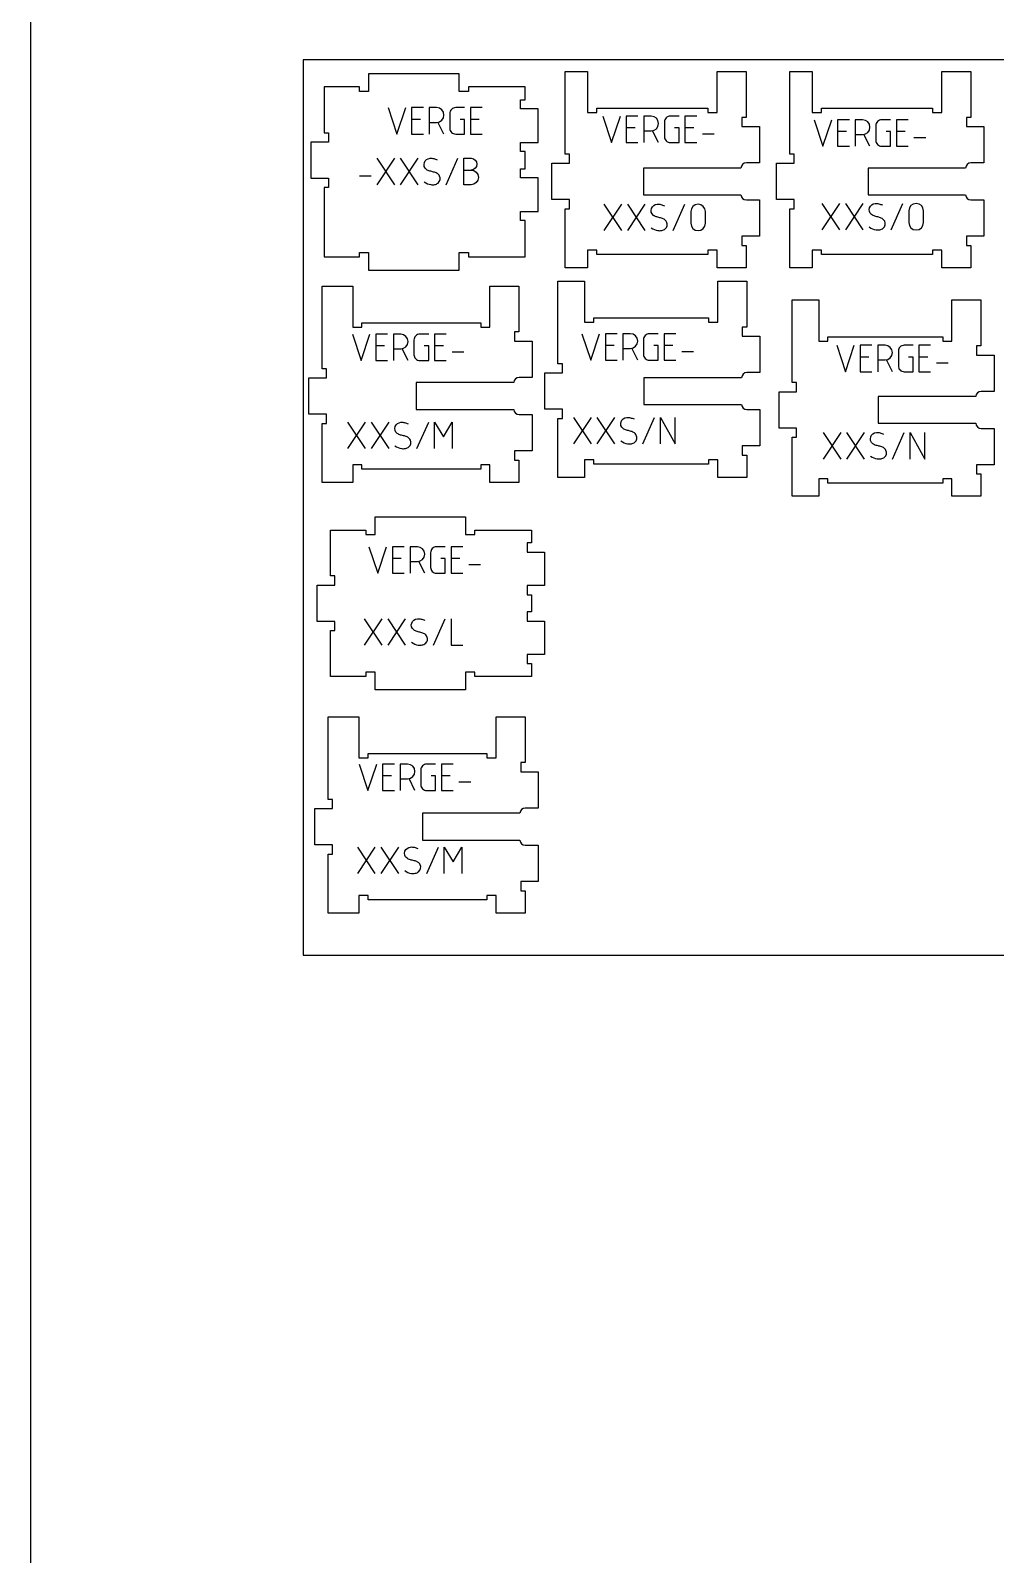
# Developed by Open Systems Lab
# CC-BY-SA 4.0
# Model space of a CAD drawing. Extents: x 0 to 4485, y 0 to 14364.
# Drawn here: x 0 to 1315, y 7182 to 9259 of the extents above; entities that cross this region are included whole.
import ezdxf

# ---------------------------------------------------------------- set-up
doc = ezdxf.new("R2010")
doc.units = 0
for name, color, linetype in [('0_SHEET_SPRUCEPLY_2440X122', 1, 'CONTINUOUS'), ('1_ANYTOOL_1MMDEEP_LABELS_S', 2, 'CONTINUOUS'), ('4_ANYTOOL_CUTTHROUGH_OUTSI', 5, 'CONTINUOUS'), ('DONOTCUT', 7, 'CONTINUOUS')]:
    doc.layers.add(name, color=color, linetype=linetype)

msp = doc.modelspace()

# ---------------------------------------------------------------- linework, layer by layer
at = {"layer": '0_SHEET_SPRUCEPLY_2440X122'}
msp.add_lwpolyline([(371.7, 9218.9), (371.7, 7998.9), (2811.7, 7998.9), (2811.7, 9218.9)], close=True, dxfattribs=at)
at = {"layer": '1_ANYTOOL_1MMDEEP_LABELS_S', "color": 2}
for points in [[(487.4, 9153.8), (499.4, 9117.8), (511.4, 9153.8)], [(535.4, 9153.8), (519.4, 9153.8), (519.4, 9117.8), (535.4, 9117.8)], [(615.4, 9153.8), (599.4, 9153.8), (599.4, 9117.8), (615.4, 9117.8)], [(779.8, 9142.2), (791.8, 9106.2), (803.8, 9142.2)], [(827.8, 9142.2), (811.8, 9142.2), (811.8, 9106.2), (827.8, 9106.2)], [(907.8, 9142.2), (891.8, 9142.2), (891.8, 9106.2), (907.8, 9106.2)], [(531.4, 9137.8), (519.4, 9137.8)], [(563.4, 9117.8), (555.3, 9134)], [(611.4, 9137.8), (599.4, 9137.8)], [(823.8, 9126.2), (811.8, 9126.2)], [(855.8, 9106.2), (847.8, 9122.4)], [(903.8, 9126.2), (891.8, 9126.2)], [(915.8, 9118.2), (931.8, 9118.2)], [(1067.9, 9137.2), (1079.9, 9101.2), (1091.9, 9137.2)], [(1115.9, 9137.2), (1099.9, 9137.2), (1099.9, 9101.2), (1115.9, 9101.2)], [(1111.9, 9121.2), (1099.9, 9121.2)], [(1195.9, 9137.2), (1179.9, 9137.2), (1179.9, 9101.2), (1195.9, 9101.2)], [(1191.9, 9121.2), (1179.9, 9121.2)], [(1143.9, 9101.2), (1135.8, 9117.4)], [(1203.9, 9113.2), (1219.9, 9113.2)], [(472.4, 9048.8), (496.4, 9084.8)], [(496.4, 9048.8), (472.4, 9084.8)], [(504.4, 9048.8), (528.4, 9084.8)], [(528.4, 9048.8), (504.4, 9084.8)], [(566.4, 9048.8), (582.4, 9084.8)], [(448.4, 9060.8), (464.4, 9060.8)], [(805.8, 8986.2), (781.8, 9022.2)], [(781.8, 8986.2), (805.8, 9022.2)], [(837.8, 8986.2), (813.8, 9022.2)], [(813.8, 8986.2), (837.8, 9022.2)], [(875.8, 8986.2), (891.8, 9022.2)], [(1102.9, 8987.2), (1078.9, 9023.2)], [(1078.9, 8987.2), (1102.9, 9023.2)], [(1134.9, 8987.2), (1110.9, 9023.2)], [(1110.9, 8987.2), (1134.9, 9023.2)], [(1172.9, 8987.2), (1188.9, 9023.2)], [(438.6, 8845.1), (450.6, 8809.1), (462.6, 8845.1)], [(486.6, 8845.1), (470.6, 8845.1), (470.6, 8809.1), (486.6, 8809.1)], [(482.6, 8829.1), (470.6, 8829.1)], [(566.6, 8845.1), (550.6, 8845.1), (550.6, 8809.1), (566.6, 8809.1)], [(562.6, 8829.1), (550.6, 8829.1)], [(751.4, 8845.7), (763.4, 8809.7), (775.4, 8845.7)], [(799.4, 8845.7), (783.4, 8845.7), (783.4, 8809.7), (799.4, 8809.7)], [(795.4, 8829.7), (783.4, 8829.7)], [(879.4, 8845.7), (863.4, 8845.7), (863.4, 8809.7), (879.4, 8809.7)], [(875.4, 8829.7), (863.4, 8829.7)], [(1098.6, 8830), (1110.6, 8794), (1122.6, 8830)], [(1146.6, 8830), (1130.6, 8830), (1130.6, 8794), (1146.6, 8794)], [(1226.6, 8830), (1210.6, 8830), (1210.6, 8794), (1226.6, 8794)], [(514.6, 8809.1), (506.5, 8825.3)], [(574.6, 8821.1), (590.6, 8821.1)], [(827.4, 8809.7), (819.3, 8825.9)], [(887.4, 8821.7), (903.4, 8821.7)], [(1142.6, 8814), (1130.6, 8814)], [(1174.6, 8794), (1166.5, 8810.2)], [(1222.6, 8814), (1210.6, 8814)], [(1234.6, 8806), (1250.6, 8806)], [(456.6, 8689.1), (432.6, 8725.1)], [(432.6, 8689.1), (456.6, 8725.1)], [(488.6, 8689.1), (464.6, 8725.1)], [(464.6, 8689.1), (488.6, 8725.1)], [(526.6, 8689.1), (542.6, 8725.1)], [(550.6, 8689.1), (550.6, 8725.1), (562.6, 8705.1), (574.6, 8725.1), (574.6, 8689.1)], [(764.4, 8695.7), (740.4, 8731.7)], [(740.4, 8695.7), (764.4, 8731.7)], [(796.4, 8695.7), (772.4, 8731.7)], [(772.4, 8695.7), (796.4, 8731.7)], [(834.4, 8695.7), (850.4, 8731.7)], [(858.4, 8695.7), (858.4, 8731.7), (878.4, 8695.7), (878.4, 8731.7)], [(1104.6, 8675), (1080.6, 8711)], [(1080.6, 8675), (1104.6, 8711)], [(1136.6, 8675), (1112.6, 8711)], [(1112.6, 8675), (1136.6, 8711)], [(1174.6, 8675), (1190.6, 8711)], [(1198.6, 8675), (1198.6, 8711), (1218.6, 8675), (1218.6, 8711)], [(461.2, 8555.3), (473.2, 8519.3), (485.2, 8555.3)], [(509.2, 8555.3), (493.2, 8555.3), (493.2, 8519.3), (509.2, 8519.3)], [(505.2, 8539.3), (493.2, 8539.3)], [(589.2, 8555.3), (573.2, 8555.3), (573.2, 8519.3), (589.2, 8519.3)], [(585.2, 8539.3), (573.2, 8539.3)], [(537.2, 8519.3), (529.1, 8535.5)], [(597.2, 8531.3), (613.2, 8531.3)], [(479.2, 8421.3), (455.2, 8457.3)], [(455.2, 8421.3), (479.2, 8457.3)], [(511.2, 8421.3), (487.2, 8457.3)], [(487.2, 8421.3), (511.2, 8457.3)], [(549.2, 8421.3), (565.2, 8457.3)], [(573.2, 8457.3), (573.2, 8421.3), (589.2, 8421.3)], [(447.9, 8259.2), (459.9, 8223.2), (471.9, 8259.2)], [(495.9, 8259.2), (479.9, 8259.2), (479.9, 8223.2), (495.9, 8223.2)], [(575.9, 8259.2), (559.9, 8259.2), (559.9, 8223.2), (575.9, 8223.2)], [(491.9, 8243.2), (479.9, 8243.2)], [(523.9, 8223.2), (515.8, 8239.4)], [(571.9, 8243.2), (559.9, 8243.2)], [(583.9, 8235.2), (599.9, 8235.2)], [(469.9, 8110.2), (445.9, 8146.2)], [(445.9, 8110.2), (469.9, 8146.2)], [(501.9, 8110.2), (477.9, 8146.2)], [(477.9, 8110.2), (501.9, 8146.2)], [(539.9, 8110.2), (555.9, 8146.2)], [(563.9, 8110.2), (563.9, 8146.2), (575.9, 8126.2), (587.9, 8146.2), (587.9, 8110.2)]]:
    msp.add_lwpolyline(points, dxfattribs=at)
for points in [[(543.4, 9133.8), (553.4, 9133.8, 1), (553.4, 9153.8), (543.4, 9153.8), (543.4, 9117.8)], [(591.4, 9153.8), (579.4, 9153.8, 0.414214), (571.4, 9145.8), (571.4, 9125.8, 0.414214), (579.4, 9117.8), (591.4, 9117.8), (591.4, 9137.8), (585.4, 9137.8)], [(835.8, 9122.2), (845.8, 9122.2, 1), (845.8, 9142.2), (835.8, 9142.2), (835.8, 9106.2)], [(883.8, 9142.2), (871.8, 9142.2, 0.414214), (863.8, 9134.2), (863.8, 9114.2, 0.414214), (871.8, 9106.2), (883.8, 9106.2), (883.8, 9126.2), (877.8, 9126.2)], [(1123.9, 9117.2), (1133.9, 9117.2, 1), (1133.9, 9137.2), (1123.9, 9137.2), (1123.9, 9101.2)], [(1171.9, 9137.2), (1159.9, 9137.2, 0.414214), (1151.9, 9129.2), (1151.9, 9109.2, 0.414214), (1159.9, 9101.2), (1171.9, 9101.2), (1171.9, 9121.2), (1165.9, 9121.2)], [(536.4, 9052.8, 0.136555), (545.7, 9048.9, 0.071716), (550.8, 9049, 0.133522), (555.4, 9051.1, 0.344001), (557.5, 9060.5, 0.153745), (554, 9064.3, 0.071568), (549.3, 9066.1, -0.00912), (544.2, 9067.4, -0.090615), (539.6, 9069.5, -0.340346), (536.8, 9078.9, -0.284273), (544.5, 9084.8, -0.092596), (549.5, 9084.3, -0.017533), (554.4, 9082.8)], [(590.4, 9068.8), (600.4, 9068.8, -1), (600.4, 9048.8), (590.4, 9048.8), (590.4, 9084.8), (600.4, 9084.8, -1), (600.4, 9068.8)], [(845.8, 8990.2, 0.136555), (855.1, 8986.3, 0.071716), (860.3, 8986.4, 0.133522), (864.9, 8988.6, 0.344001), (866.9, 8998, 0.153745), (863.5, 9001.7, 0.071568), (858.7, 9003.5, -0.00912), (853.6, 9004.8, -0.090615), (849, 9007, -0.340346), (846.2, 9016.4, -0.284273), (853.9, 9022.2, -0.092596), (858.9, 9021.8, -0.017533), (863.8, 9020.2)], [(1142.9, 8991.2, 0.136555), (1152.2, 8987.3, 0.071716), (1157.3, 8987.4, 0.133522), (1162, 8989.6, 0.344001), (1164, 8999, 0.153745), (1160.5, 9002.7, 0.071568), (1155.8, 9004.5, -0.00912), (1150.7, 9005.8, -0.090615), (1146.1, 9008, -0.340346), (1143.3, 9017.4, -0.284273), (1151, 9023.2, -0.092596), (1156, 9022.8, -0.017533), (1160.9, 9021.2)], [(494.6, 8825.1), (504.6, 8825.1, 1), (504.6, 8845.1), (494.6, 8845.1), (494.6, 8809.1)], [(542.6, 8845.1), (530.6, 8845.1, 0.414214), (522.6, 8837.1), (522.6, 8817.1, 0.414214), (530.6, 8809.1), (542.6, 8809.1), (542.6, 8829.1), (536.6, 8829.1)], [(807.4, 8825.7), (817.4, 8825.7, 1), (817.4, 8845.7), (807.4, 8845.7), (807.4, 8809.7)], [(855.4, 8845.7), (843.4, 8845.7, 0.414214), (835.4, 8837.7), (835.4, 8817.7, 0.414214), (843.4, 8809.7), (855.4, 8809.7), (855.4, 8829.7), (849.4, 8829.7)], [(1154.6, 8810), (1164.6, 8810, 1), (1164.6, 8830), (1154.6, 8830), (1154.6, 8794)], [(1202.6, 8830), (1190.6, 8830, 0.414214), (1182.6, 8822), (1182.6, 8802, 0.414214), (1190.6, 8794), (1202.6, 8794), (1202.6, 8814), (1196.6, 8814)], [(496.6, 8693.1, 0.136555), (505.9, 8689.2, 0.071716), (511, 8689.3, 0.133522), (515.6, 8691.4, 0.344001), (517.7, 8700.9, 0.153745), (514.2, 8704.6, 0.071568), (509.5, 8706.4, -0.00912), (504.3, 8707.7, -0.090615), (499.8, 8709.9, -0.340346), (497, 8719.2, -0.284273), (504.7, 8725.1, -0.092596), (509.7, 8724.7, -0.017533), (514.6, 8723.1)], [(804.4, 8699.7, 0.136555), (813.7, 8695.8, 0.071716), (818.8, 8695.9, 0.133522), (823.5, 8698, 0.344001), (825.5, 8707.4, 0.153745), (822, 8711.2, 0.071568), (817.3, 8713, -0.00912), (812.2, 8714.3, -0.090615), (807.6, 8716.4, -0.340346), (804.8, 8725.8, -0.284273), (812.5, 8731.7, -0.092596), (817.5, 8731.2, -0.017533), (822.4, 8729.7)], [(1144.6, 8679, 0.136555), (1153.9, 8675.2, 0.071716), (1159, 8675.3, 0.133522), (1163.7, 8677.4, 0.344001), (1165.7, 8686.8, 0.153745), (1162.2, 8690.5, 0.071568), (1157.5, 8692.4, -0.00912), (1152.4, 8693.6, -0.090615), (1147.8, 8695.8, -0.340346), (1145, 8705.2, -0.284273), (1152.7, 8711.1, -0.092596), (1157.7, 8710.6, -0.017533), (1162.6, 8709)], [(517.2, 8535.3), (527.2, 8535.3, 1), (527.2, 8555.3), (517.2, 8555.3), (517.2, 8519.3)], [(565.2, 8555.3), (553.2, 8555.3, 0.414214), (545.2, 8547.3), (545.2, 8527.3, 0.414214), (553.2, 8519.3), (565.2, 8519.3), (565.2, 8539.3), (559.2, 8539.3)], [(519.2, 8425.3, 0.136555), (528.4, 8421.5, 0.071716), (533.6, 8421.6, 0.133522), (538.2, 8423.7, 0.344001), (540.2, 8433.1, 0.153745), (536.8, 8436.8, 0.071568), (532, 8438.6, -0.00912), (526.9, 8439.9, -0.090615), (522.3, 8442.1, -0.340346), (519.5, 8451.5, -0.284273), (527.2, 8457.3, -0.092596), (532.2, 8456.9, -0.017533), (537.2, 8455.3)], [(503.9, 8239.2), (513.9, 8239.2, 1), (513.9, 8259.2), (503.9, 8259.2), (503.9, 8223.2)], [(551.9, 8259.2), (539.9, 8259.2, 0.414214), (531.9, 8251.2), (531.9, 8231.2, 0.414214), (539.9, 8223.2), (551.9, 8223.2), (551.9, 8243.2), (545.9, 8243.2)], [(509.9, 8114.2, 0.136555), (519.2, 8110.3, 0.071716), (524.3, 8110.4, 0.133522), (528.9, 8112.6, 0.344001), (531, 8122, 0.153745), (527.5, 8125.7, 0.071568), (522.8, 8127.5, -0.00912), (517.7, 8128.8, -0.090615), (513.1, 8131, -0.340346), (510.3, 8140.4, -0.284273), (518, 8146.2, -0.092596), (523, 8145.8, -0.017533), (527.9, 8144.2)]]:
    msp.add_lwpolyline(points, format="xyb", dxfattribs=at)
for points in [[(899.8, 8996.2, 1), (919.8, 8996.2), (919.8, 9012.2, 1), (899.8, 9012.2)], [(1196.9, 8997.2, 1), (1216.9, 8997.2), (1216.9, 9013.2, 1), (1196.9, 9013.2)]]:
    msp.add_lwpolyline(points, format="xyb", close=True, dxfattribs=at)
at = {"layer": '4_ANYTOOL_CUTTHROUGH_OUTSI'}
for points in [[(975.5, 9078.5, 0.404147), (968.2, 9071.5), (835.2, 9071.5), (835.2, 9071.3), (835.2, 9035.3), (835.2, 9035), (968.2, 9035), (968.2, 9035, 0.404147), (975.5, 9028), (993.2, 9028), (993.2, 8978.5), (969.2, 8978.5), (969.2, 8978.3), (969.2, 8966.3), (969.2, 8966), (969.5, 8966), (975.2, 8966), (975.2, 8935.5), (935.7, 8935.5), (935.7, 8959.3), (935.7, 8959.5), (923.2, 8959.5), (923.2, 8953.5), (771.7, 8953.5), (771.7, 8959.5), (759.2, 8959.5), (759.2, 8959.3), (759.2, 8935.5), (728.6, 8935.5), (728.6, 9016), (734.6, 9016), (734.6, 9016.3), (734.6, 9028.3), (734.6, 9028.5), (710.6, 9028.5), (710.6, 9078), (734.6, 9078), (734.6, 9078.3), (734.6, 9090.3), (734.6, 9090.5), (728.6, 9090.5), (728.6, 9203), (759.2, 9203), (759.2, 9147.3), (759.2, 9147), (771.7, 9147), (771.7, 9153), (923.2, 9153), (923.2, 9147), (923.5, 9147), (935.5, 9147), (935.7, 9147), (935.7, 9147.3), (935.7, 9203), (975.2, 9203), (975.2, 9140.5), (969.2, 9140.5), (969.2, 9140.3), (969.2, 9128.3), (969.2, 9128), (993.2, 9128), (993.2, 9078.5), (975.5, 9078.5)], [(1281.5, 9078.5, 0.404147), (1274.3, 9071.5), (1141.3, 9071.5), (1141.3, 9071.3), (1141.3, 9035.3), (1141.3, 9035), (1274.3, 9035), (1274.3, 9035, 0.404147), (1281.5, 9028), (1299.3, 9028), (1299.3, 8978.5), (1275.3, 8978.5), (1275.3, 8978.3), (1275.3, 8966.3), (1275.3, 8966), (1275.5, 8966), (1281.3, 8966), (1281.3, 8935.5), (1241.8, 8935.5), (1241.8, 8959.3), (1241.8, 8959.5), (1229.3, 8959.5), (1229.3, 8953.5), (1077.8, 8953.5), (1077.8, 8959.5), (1065.3, 8959.5), (1065.3, 8959.3), (1065.3, 8935.5), (1034.7, 8935.5), (1034.7, 9016), (1040.7, 9016), (1040.7, 9016.3), (1040.7, 9028.3), (1040.7, 9028.5), (1016.7, 9028.5), (1016.7, 9078), (1040.7, 9078), (1040.7, 9078.3), (1040.7, 9090.3), (1040.7, 9090.5), (1034.7, 9090.5), (1034.7, 9203), (1065.3, 9203), (1065.3, 9147.3), (1065.3, 9147), (1077.8, 9147), (1077.8, 9153), (1229.3, 9153), (1229.3, 9147), (1229.5, 9147), (1241.5, 9147), (1241.8, 9147), (1241.8, 9147.3), (1241.8, 9203), (1281.3, 9203), (1281.3, 9140.5), (1275.3, 9140.5), (1275.3, 9140.3), (1275.3, 9128.3), (1275.3, 9128), (1299.3, 9128), (1299.3, 9078.5), (1281.5, 9078.5)], [(665.9, 8786.1, 0.404147), (658.6, 8779.1), (525.6, 8779.1), (525.6, 8778.8), (525.6, 8742.8), (525.6, 8742.6), (658.6, 8742.6), (658.6, 8742.6, 0.404147), (665.9, 8735.6), (683.6, 8735.6), (683.6, 8686.1), (659.6, 8686.1), (659.6, 8673.8), (659.6, 8673.6), (665.6, 8673.6), (665.6, 8643.1), (626.1, 8643.1), (626.1, 8667.1), (613.6, 8667.1), (613.6, 8661.1), (451.7, 8661.1), (451.7, 8666.8), (451.7, 8667.1), (439.2, 8667.1), (439.2, 8666.8), (439.2, 8643.1), (397.4, 8643.1), (397.4, 8723.6), (403.4, 8723.6), (403.4, 8736.1), (379.4, 8736.1), (379.4, 8785.6), (403.4, 8785.6), (403.4, 8785.8), (403.4, 8798.1), (397.4, 8798.1), (397.4, 8910.6), (439.2, 8910.6), (439.2, 8854.8), (439.2, 8854.6), (451.7, 8854.6), (451.7, 8854.8), (451.7, 8860.6), (613.6, 8860.6), (613.6, 8854.8), (613.6, 8854.6), (613.9, 8854.6), (625.9, 8854.6), (626.1, 8854.6), (626.1, 8854.8), (626.1, 8910.6), (665.6, 8910.6), (665.6, 8848.1), (659.6, 8848.1), (659.6, 8835.6), (683.6, 8835.6), (683.6, 8786.1), (665.9, 8786.1)], [(976.3, 8792.8, 0.404147), (969, 8785.8), (836, 8785.8), (836, 8785.6), (836, 8749.6), (836, 8749.3), (969, 8749.3), (969, 8749.3, 0.404147), (976.3, 8742.3), (994, 8742.3), (994, 8692.8), (970, 8692.8), (970, 8692.6), (970, 8680.6), (970, 8680.3), (976, 8680.3), (976, 8649.8), (936.5, 8649.8), (936.5, 8673.6), (936.5, 8673.8), (924, 8673.8), (924, 8667.8), (767.5, 8667.8), (767.5, 8673.8), (755, 8673.8), (755, 8673.6), (755, 8649.8), (718.8, 8649.8), (718.8, 8730.3), (724.8, 8730.3), (724.8, 8730.6), (724.8, 8742.6), (724.8, 8742.8), (700.8, 8742.8), (700.8, 8792.3), (724.8, 8792.3), (724.8, 8804.6), (724.8, 8804.8), (718.8, 8804.8), (718.8, 8917.3), (755, 8917.3), (755, 8861.6), (755, 8861.3), (767.5, 8861.3), (767.5, 8861.6), (767.5, 8867.3), (924, 8867.3), (924, 8861.6), (924, 8861.3), (924.3, 8861.3), (936.3, 8861.3), (936.5, 8861.3), (936.5, 8861.6), (936.5, 8917.3), (976, 8917.3), (976, 8854.8), (970.3, 8854.8), (970, 8854.8), (970, 8842.3), (994, 8842.3), (994, 8792.8), (976.3, 8792.8)], [(1295.5, 8767.2, 0.404147), (1288.2, 8760.2), (1155.2, 8760.2), (1155.2, 8759.9), (1155.2, 8723.9), (1155.2, 8723.7), (1288.2, 8723.7), (1288.2, 8723.7, 0.404147), (1295.5, 8716.7), (1313.2, 8716.7), (1313.2, 8667.2), (1289.2, 8667.2), (1289.2, 8666.9), (1289.2, 8654.9), (1289.2, 8654.7), (1289.5, 8654.7), (1295.2, 8654.7), (1295.2, 8624.2), (1255.7, 8624.2), (1255.7, 8647.9), (1255.7, 8648.2), (1243.2, 8648.2), (1243.2, 8642.2), (1086.7, 8642.2), (1086.7, 8648.2), (1074.2, 8648.2), (1074.2, 8647.9), (1074.2, 8624.2), (1038, 8624.2), (1038, 8704.7), (1044, 8704.7), (1044, 8704.9), (1044, 8716.9), (1044, 8717.2), (1020, 8717.2), (1020, 8766.7), (1044, 8766.7), (1044, 8766.9), (1044, 8778.9), (1044, 8779.2), (1038, 8779.2), (1038, 8891.7), (1074.2, 8891.7), (1074.2, 8835.9), (1074.2, 8835.7), (1086.7, 8835.7), (1086.7, 8841.7), (1243.2, 8841.7), (1243.2, 8835.7), (1243.5, 8835.7), (1255.5, 8835.7), (1255.7, 8835.7), (1255.7, 8835.9), (1255.7, 8891.7), (1295.2, 8891.7), (1295.2, 8829.2), (1289.2, 8829.2), (1289.2, 8828.9), (1289.2, 8816.9), (1289.2, 8816.7), (1313.2, 8816.7), (1313.2, 8767.2), (1295.5, 8767.2)], [(674.2, 8199.2, 0.404147), (667, 8192.2), (534, 8192.2), (534, 8192), (534, 8156), (534, 8155.7), (667, 8155.7), (667, 8155.7, 0.404147), (674.2, 8148.7), (692, 8148.7), (692, 8099.2), (668, 8099.2), (668, 8086.7), (674, 8086.7), (674, 8056.2), (634.5, 8056.2), (634.5, 8080.2), (622, 8080.2), (622, 8074.2), (460, 8074.2), (460, 8080), (460, 8080.2), (447.5, 8080.2), (447.5, 8080), (447.5, 8056.2), (405.7, 8056.2), (405.7, 8136.7), (411.7, 8136.7), (411.7, 8149.2), (387.7, 8149.2), (387.7, 8198.7), (411.7, 8198.7), (411.7, 8199), (411.7, 8211.2), (405.7, 8211.2), (405.7, 8323.7), (447.5, 8323.7), (447.5, 8268), (447.5, 8267.7), (460, 8267.7), (460, 8268), (460, 8273.7), (622, 8273.7), (622, 8267.7), (622.2, 8267.7), (634.2, 8267.7), (634.5, 8267.7), (634.5, 8268), (634.5, 8323.7), (674, 8323.7), (674, 8261.2), (668, 8261.2), (668, 8248.7), (692, 8248.7), (692, 8199.2), (674.2, 8199.2)]]:
    msp.add_lwpolyline(points, format="xyb", close=True, dxfattribs=at)
for points in [[(596.8, 8950.5), (673.9, 8950.5), (673.9, 9000), (667.9, 9000), (667.9, 9012.5), (691.9, 9012.5), (691.9, 9058), (667.9, 9058), (667.9, 9070.5), (673.9, 9070.5), (673.9, 9094), (667.9, 9094), (667.9, 9106.5), (691.9, 9106.5), (691.9, 9152), (667.9, 9152), (667.9, 9164.5), (673.9, 9164.5), (673.9, 9182), (596.8, 9182), (596.8, 9176), (584.3, 9176), (584.3, 9200), (460.8, 9200), (460.8, 9176), (448.3, 9176), (448.3, 9182), (400, 9182), (400, 9119.5), (406, 9119.5), (406, 9107), (382, 9107), (382, 9057.5), (406, 9057.5), (406, 9045), (400, 9045), (400, 8950.5), (448.3, 8950.5), (448.3, 8956.5), (460.8, 8956.5), (460.8, 8932.5), (584.3, 8932.5), (584.3, 8956.5), (596.8, 8956.5)], [(605.5, 8578.1), (682.6, 8578.1), (682.6, 8560.6), (676.6, 8560.6), (676.6, 8548.1), (700.6, 8548.1), (700.6, 8502.6), (676.6, 8502.6), (676.6, 8490.1), (682.6, 8490.1), (682.6, 8466.6), (676.6, 8466.6), (676.6, 8454.1), (700.6, 8454.1), (700.6, 8408.6), (676.6, 8408.6), (676.6, 8396.1), (682.6, 8396.1), (682.6, 8378.6), (605.5, 8378.6), (605.5, 8384.6), (593, 8384.6), (593, 8360.6), (469.5, 8360.6), (469.5, 8384.6), (457, 8384.6), (457, 8378.6), (408.7, 8378.6), (408.7, 8441.1), (414.7, 8441.1), (414.7, 8453.6), (390.7, 8453.6), (390.7, 8503.1), (414.7, 8503.1), (414.7, 8515.6), (408.7, 8515.6), (408.7, 8578.1), (457, 8578.1), (457, 8572.1), (469.5, 8572.1), (469.5, 8596.1), (593, 8596.1), (593, 8572.1), (605.5, 8572.1)]]:
    msp.add_lwpolyline(points, close=True, dxfattribs=at)
at = {"layer": 'DONOTCUT'}
msp.add_lwpolyline([(0, 0), (3183.4, 0), (3183.4, 11186.9), (0, 11186.9)], close=True, dxfattribs=at)

doc.saveas('drawing.dxf')
